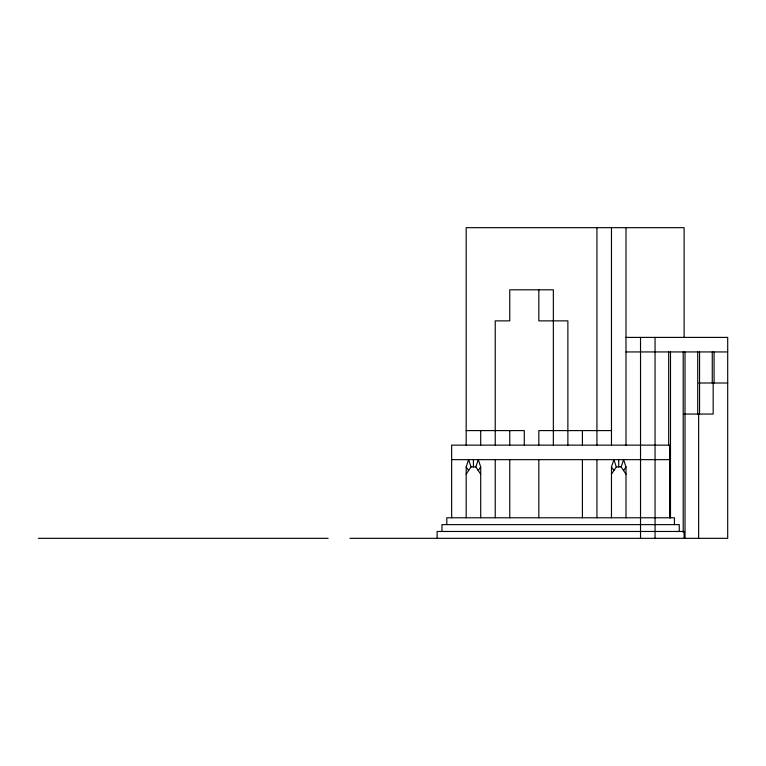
<?xml version="1.0" encoding="UTF-8"?>
<svg xmlns="http://www.w3.org/2000/svg" width="766" height="766" viewBox="0 0 766 766"><rect width="100%" height="100%" fill="white"/><g stroke="black" fill="none" stroke-linecap="round" stroke-linejoin="round"><path stroke-width="1.15" d="M466.178 517.778L466.178 466.925L468.591 459.657L471.013 466.925L466.178 474.192M480.703 474.192L475.858 466.925L478.281 459.657L480.703 466.925L480.703 517.778M611.469 517.778L611.469 466.925L613.892 459.657L616.304 466.925L611.469 474.192M625.994 474.192L621.149 466.925L623.572 459.657L625.994 466.925L625.994 517.778M478.281 470.554L480.703 466.925M623.572 470.554L625.994 466.925M625.994 337.404L727.7 337.404L727.7 538.326L349.938 538.326M625.994 351.939L727.7 351.939M698.64 383L727.7 383M684.115 414.061L713.175 414.061L713.175 383M466.178 430.597L524.289 430.597L524.289 445.132M611.469 430.597L538.824 430.597L538.824 445.132M451.643 459.657L669.58 459.657M471.013 466.925L475.858 466.925M616.304 466.925L621.149 466.925M38.3 538.326L328.145 538.326M611.469 466.925L613.892 470.554M466.178 466.925L468.591 470.554M714.075 351.939L714.075 383M712.265 351.939L712.265 383M699.55 351.939L699.55 414.061M698.64 414.061L698.64 538.326M697.73 351.939L697.73 414.061M685.024 351.939L685.024 538.326M684.115 337.404L684.115 227.674L466.178 227.674L466.178 445.132M684.115 538.326L684.115 531.47L437.118 531.47L437.118 538.326M683.205 351.939L683.205 532.351M679.27 531.47L679.27 524.624L441.963 524.624L441.963 531.47M674.425 524.624L674.425 517.778L446.798 517.778L446.798 524.624M670.489 351.939L670.489 518.008M669.58 517.778L669.58 445.132L451.643 445.132L451.643 517.778M668.68 351.939L668.68 445.132M655.054 337.404L655.054 538.326M640.529 337.404L640.529 538.326M625.994 227.674L625.994 445.132M618.727 459.657L618.727 466.925M611.469 227.674L611.469 445.132M596.934 227.674L596.934 445.132M596.934 459.657L596.934 517.778M582.409 430.597L582.409 445.132M582.409 459.657L582.409 517.778M567.874 445.132L567.874 320.868L538.824 320.868L538.824 289.807M553.349 445.132L553.349 289.807L509.763 289.807L509.763 320.868L495.229 320.868L495.229 445.132M538.824 459.657L538.824 517.778M509.763 430.597L509.763 445.132M509.763 459.657L509.763 517.778M495.229 459.657L495.229 517.778M480.703 430.597L480.703 445.132M473.436 459.657L473.436 466.925"/></g></svg>
